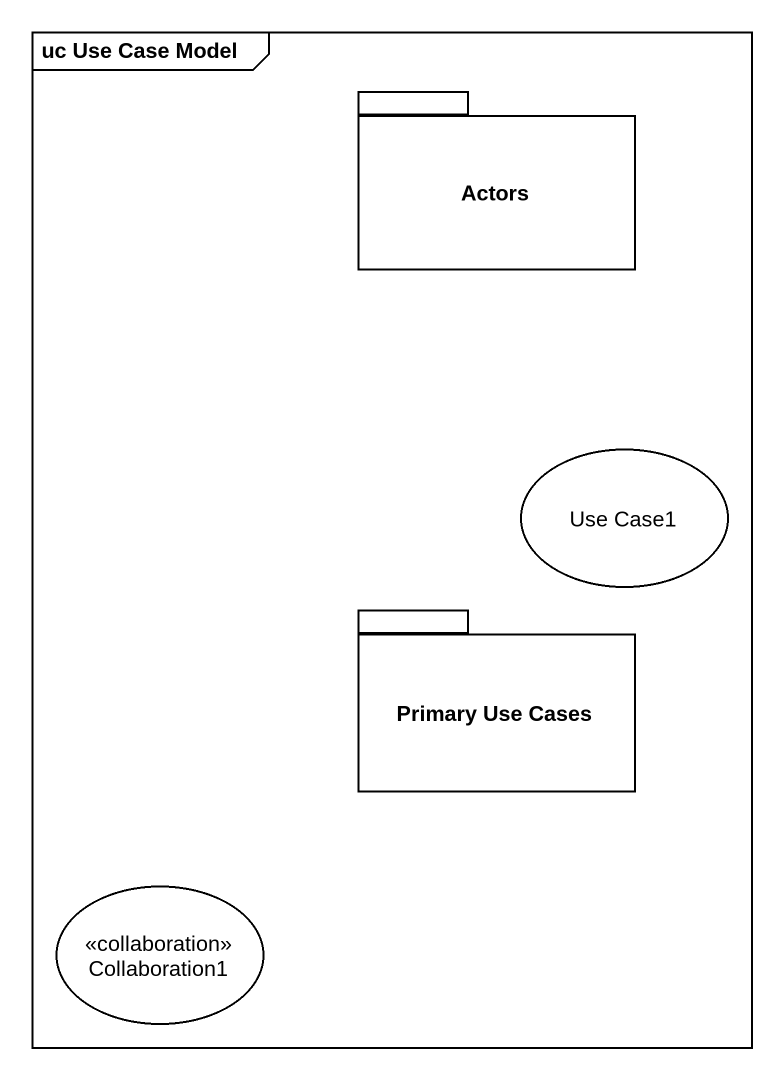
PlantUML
@startuml
mainframe uc Use Case Model
package Actors {
}
usecase "Use Case1" as Use_Case1
package "Primary Use Cases" as Primary_Use_Cases {
}
usecase Collaboration1 <<collaboration>>
@enduml
